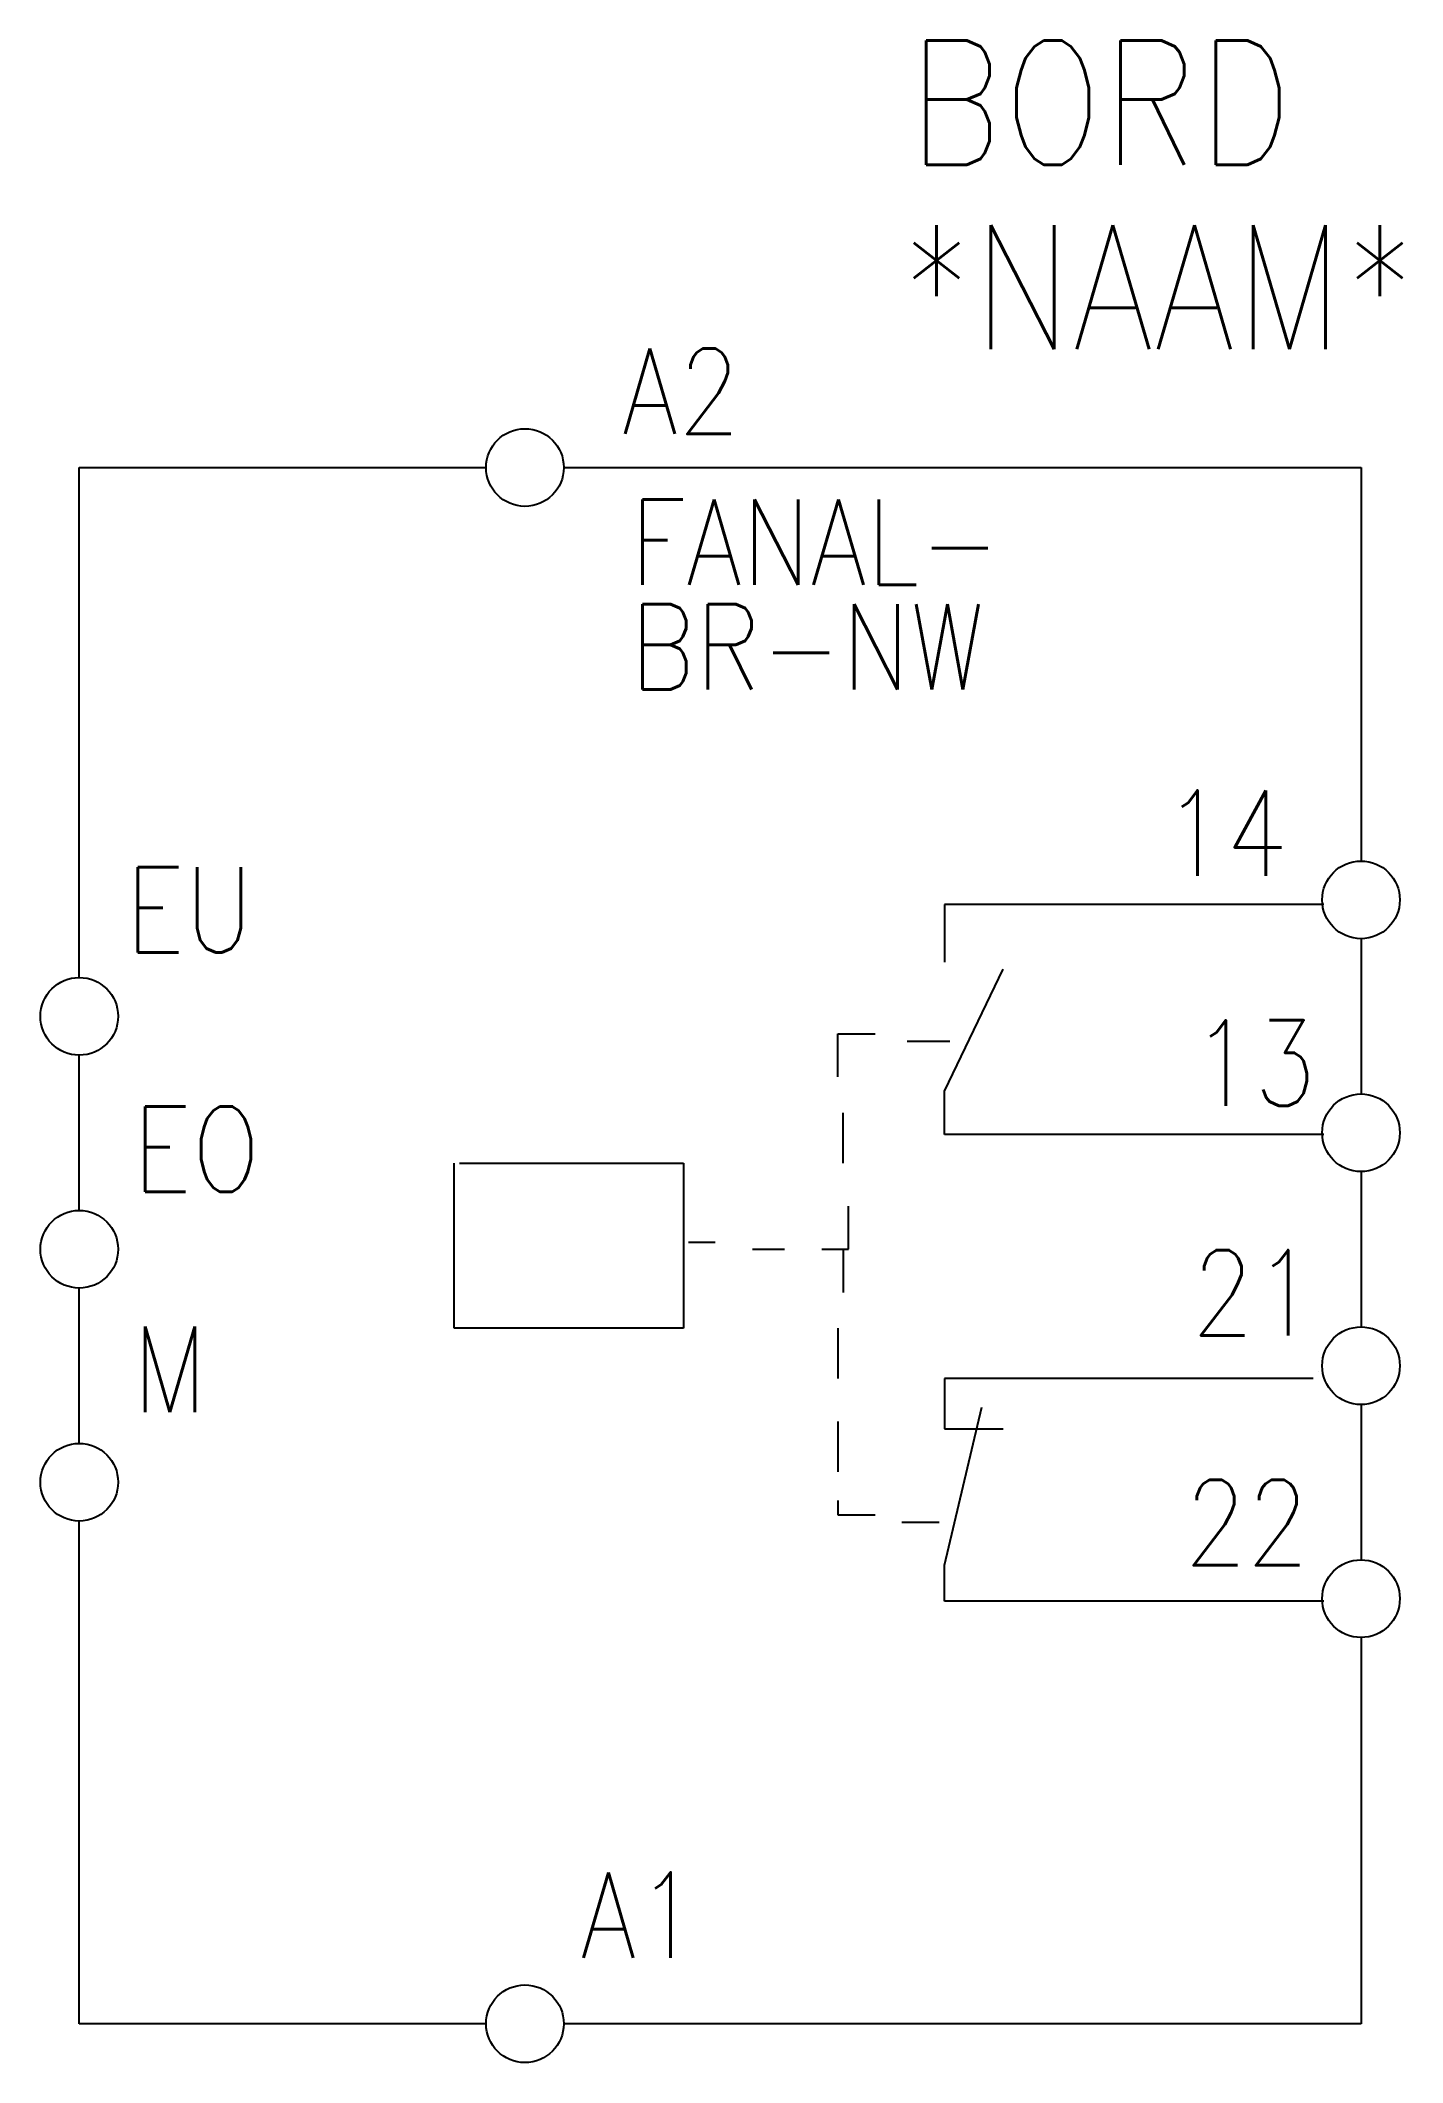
# Model space of a CAD drawing. Extents: x 85 to 120.1, y 192.1 to 244.1.
import ezdxf

# ---------------------------------------------------------------- set-up
doc = ezdxf.new("R2010")
doc.units = 0
doc.header["$LTSCALE"] = 6
doc.linetypes.add('DASHED', pattern=[0])
for name, color, linetype in [('1', 7, 'CONTINUOUS'), ('11', 3, 'DASHED'), ('12', 2, 'DASHED')]:
    doc.layers.add(name, color=color, linetype=linetype)
doc.styles.get("Standard").update_dxf_attribs({"font": 'simplex', "width": 0.85})

msp = doc.modelspace()

# ---------------------------------------------------------------- linework, layer by layer
at = {"layer": '1', "color": 0}
for p, q in [((86.021, 233.136), (96.5, 233.136)), ((86.021, 220), (86.021, 233.136)), ((98.5, 233.136), (119.035, 233.136)), ((119.035, 233.136), (119.035, 223)), ((118.078, 221.877), (108.307, 221.877)), ((108.307, 221.877), (108.307, 220.397)), ((119.035, 221), (119.035, 217)), ((108.307, 217.068), (109.817, 220.212)), ((105.561, 217.438), (105.561, 218.548)), ((105.561, 218.548), (106.522, 218.548)), ((107.346, 218.363), (108.444, 218.363)), ((86.021, 214), (86.021, 218)), ((108.307, 215.959), (108.307, 217.068)), ((105.698, 215.219), (105.698, 216.513)), ((118.078, 215.959), (108.307, 215.959)), ((95.677, 210.965), (95.677, 215.219)), ((95.814, 215.219), (101.58, 215.219)), ((101.58, 215.219), (101.58, 210.965)), ((119.035, 215), (119.035, 211)), ((105.836, 212.999), (105.836, 214.109)), ((101.717, 213.184), (102.403, 213.184)), ((103.364, 212.999), (104.188, 212.999)), ((105.149, 212.999), (105.836, 212.999)), ((105.698, 212.999), (105.698, 211.89)), ((86.021, 208), (86.021, 212)), ((101.58, 210.965), (95.677, 210.965)), ((105.561, 210.965), (105.561, 209.67)), ((117.803, 209.67), (108.307, 209.67)), ((108.307, 209.67), (108.307, 208.376)), ((117.941, 209.855), (117.941, 209.855)), ((108.307, 204.862), (109.268, 208.931)), ((119.035, 209), (119.035, 205)), ((105.561, 208.561), (105.561, 207.266)), ((108.307, 208.376), (109.817, 208.376)), ((105.561, 206.526), (105.561, 206.156)), ((86.021, 193.05), (86.021, 206)), ((105.561, 206.156), (106.522, 206.156)), ((107.208, 205.971), (108.169, 205.971)), ((108.307, 203.937), (108.307, 204.862)), ((118.078, 203.937), (108.307, 203.937)), ((119.035, 203), (119.035, 193.05)), ((96.5, 193.05), (86.021, 193.05)), ((119.035, 193.05), (98.5, 193.05))]:
    msp.add_line(p, q, dxfattribs=at)
for centre in [(97.5, 233.136), (119.035, 222), (86.021, 219), (119.035, 216), (86.021, 213), (119.035, 210), (86.021, 207), (119.035, 204), (97.5, 193.05)]:
    msp.add_circle(centre, 1, dxfattribs=at)

# ---------------------------------------------------------------- texts
at = {"layer": '1', "color": 0, "width": 0.85}
for s, p in [('A2', (100, 234)), ('FANAL-', (100.207, 230.116)), ('BR-NW', (100.207, 227.418)), ('14', (113.938, 222.617)), ('EU', (87.213, 220.644)), ('13', (114.67, 216.698)), ('EO', (87.396, 214.479)), ('21', (114.67, 210.779)), ('M', (87.396, 208.806)), ('22', (114.487, 204.86)), ('A1', (98.928, 194.749))]:
    msp.add_text(s, height=2.2, dxfattribs=at).set_placement(p)
at = {"layer": '11', "color": 0, "width": 0.85}
msp.add_attdef('BORD', (107.365, 240.937), '', height=3.2, dxfattribs=at)
at = {"layer": '12', "color": 0, "width": 0.85}
msp.add_attdef('*NAAM*', (107.165, 236.181), '-K', height=3.2, dxfattribs=at)

doc.saveas('drawing.dxf')
